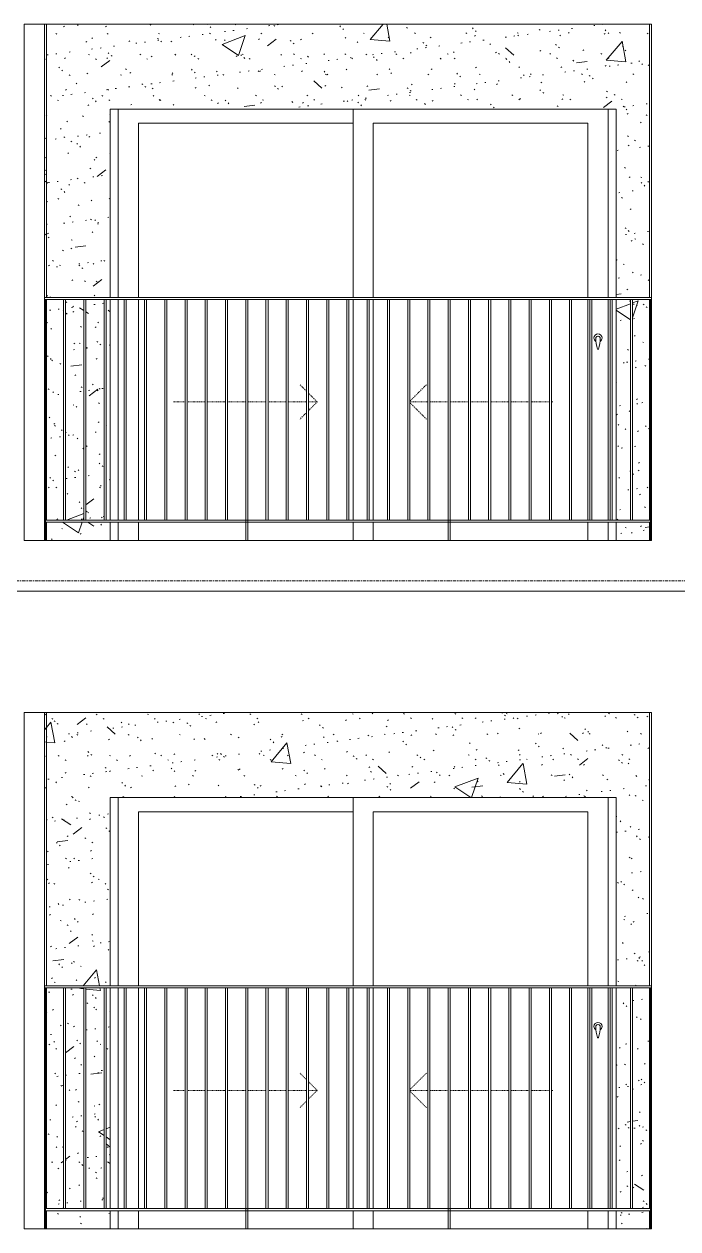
# Model space of a CAD drawing. Header units: millimetres. Extents: x -134153 to 99383, y -5233 to 35400.
# Drawn here: x 53259 to 56489, y 19400 to 25350 of the extents above; entities that cross this region are included whole.
import ezdxf

# ---------------------------------------------------------------- set-up
doc = ezdxf.new("R2010")
doc.units = ezdxf.units.MM
doc.linetypes.add('Centre', pattern=[31.75, 6.35, -4.7625, 15.875, -4.7625])
doc.linetypes.add('Dash', pattern=[6, 3, -3])
for name, color, linetype, lineweight in [('0-2', 250, 'Continuous', 5), ('A-DOOR', 31, 'Continuous', 9), ('A-DOOR-FRAM', 31, 'Continuous', 9), ('A-DOOR-HDLN', 31, 'Dash', 9), ('A-FLOR-HRAL', 11, 'Continuous', 9), ('A-FLOR-LEVL-2', 51, 'Centre', 9), ('A-WALL', 113, 'Continuous', 9), ('A-WALL-PATT-1', 9, 'Continuous', 9), ('I-WALL-1', 7, 'Continuous', 9), ('S-COLS', 52, 'Continuous', 9)]:
    doc.layers.add(name, color=color, linetype=linetype, lineweight=lineweight)
pattern_1 = [(50, (82572.6, 0), (1165.978, -102.01), [121.92, -1341.12]), (355, (82572.6, 0), (-225.554, 1222.763), [97.536, -1072.896]), (100.451, (82669.8, -8.5), (940.433, 1120.746), [103.616, -1139.776]), (46.184, (82572.6, 325.1), (1734.906, -269.074), [182.88, -2011.68]), (96.636, (82717.2, 302.7), (1519.38, 1583.54), [155.42, -1709.66]), (351.184, (82572.6, 325.1), (1519.39, 1583.52), [146.3, -1609.34]), (21, (82735.2, 243.8), (970.332, -654.498), [121.92, -1341.12]), (326, (82735.2, 243.8), (395.533, 1178.804), [97.536, -1072.896]), (71.451, (82816, 189.3), (1365.87, 524.296), [103.616, -1139.776]), (37.5, (82572.62, 0), (19.767, 541.153), [53.645, -1006.246, 53.645, -1035.507, -1076.96]), (37.5, (82572.62, 0), (19.767, 541.153), [-2149.043, 53.645, -1023.315]), (7.5, (82572.6, 0), (427.646, 641.156), [53.645, -567.334, 53.645, -981.862, -410.464]), (7.5, (82572.6, 0), (427.646, 641.156), [-1656.486, 53.645, -356.82]), (327.5, (82210.1, 0), (867.782, -36.665), [53.645, -352.755, 53.645, -1214.323, -1682.496]), (327.5, (82210.1, 0), (867.782, -36.665), [-1674.368, 53.645, -1628.85]), (317.5, (82047.56, 0), (948.028, 162.73), [53.645, -474.675, 53.645, -788.416, -1194.816]), (317.5, (82047.56, 0), (948.028, 162.73), [-1370.38, 53.645, -1141.17])]
pattern_2 = [(37.5, (82572.62, 0), (-5.1206, 156.61216), [5.364, -118.181, 5.364, -132.812, -132.08]), (37.5, (82572.62, 0), (-5.1206, 156.61216), [-261.722, 5.364, -126.716]), (7.5, (82572.62, 0), (143.847, 229.3842), [5.364, -61.285, 5.364, -105.989, -42.672]), (7.5, (82572.62, 0), (143.847, 229.3842), [-178.003, 5.364, -37.308]), (327.5, (82472.65, 0), (253.1176, 0.4601), [5.364, -35.276, 5.364, -140.94, -191.008]), (327.5, (82472.65, 0), (253.1176, 0.4601), [-186.944, 5.364, -185.644]), (317.5, (82472.65, 0), (244.3381, 71.3376), [5.364, -14.956, 5.364, -90.546, -109.728]), (317.5, (82472.65, 0), (244.3381, 71.3376), [-116.23, 5.364, -104.364])]

# ---------------------------------------------------------------- blocks, each defined once
blk = doc.blocks.new('NCV_TKTC_TANG 6 - 8_rvt-4-TKCS_MẶT ĐỨNG HƯỚNG NAM')
at = {"layer": 'A-WALL-PATT-1'}
h = blk.add_hatch(dxfattribs=at)
h.set_pattern_fill('FP_31', color=256, style=0, pattern_type=2)
h.set_pattern_definition(pattern_1)
h.paths.add_polyline_path([(91862.6, 22800), (91862.1, 22890), (91857.5, 22890), (91857.5, 22800), (91862.4, 22800)])
h.paths.add_polyline_path([(91857.5, 22900), (91862.6, 22900), (91862.6, 23990), (91857.5, 23990), (91857.5, 23076.5)])
h.paths.add_polyline_path([(91862.6, 24000), (91862.6, 25350), (91852.6, 25350), (91852.6, 24000), (91858.4, 24000)])
h = blk.add_hatch(dxfattribs=at)
h.set_pattern_fill('FP_32', color=256, style=0, pattern_type=2)
h.set_pattern_definition(pattern_2)
h.paths.add_polyline_path([(91862.6, 22800), (91862.1, 22890), (91857.5, 22890), (91857.5, 22800), (91862.4, 22800)])
h.paths.add_polyline_path([(91857.5, 22900), (91862.6, 22900), (91862.6, 23990), (91857.5, 23990), (91857.5, 23076.5)])
h.paths.add_polyline_path([(91862.6, 24000), (91862.6, 25350), (91852.6, 25350), (91852.6, 24000), (91858.4, 24000)])
h = blk.add_hatch(dxfattribs=at)
h.set_pattern_fill('FP_31', color=256, style=0, pattern_type=2)
h.set_pattern_definition(pattern_1)
h.paths.add_polyline_path([(94842.6, 22800), (94842.6, 22890), (94677.6, 22890), (94677.6, 22800), (94831.7, 22800)])
h.paths.add_polyline_path([(91862.6, 22800), (92177.6, 22800), (92177.6, 22890), (91862.6, 22890)])
h.paths.add_polyline_path([(92057.5, 22900), (92147.5, 22900), (92147.5, 23990), (92057.5, 23990), (92057.5, 23076.5)])
h.paths.add_polyline_path([(92047.5, 22900), (92047.5, 23990), (91957.5, 23990), (91957.5, 22900)])
h.paths.add_polyline_path([(91947.5, 22900), (91947.5, 23990), (91862.6, 23990), (91862.6, 22900), (91897.1, 22900)])
h.paths.add_polyline_path([(94842.6, 22900), (94842.6, 23990), (94757.5, 23990), (94757.5, 22900), (94824.5, 22900)])
h.paths.add_polyline_path([(92177.6, 22900), (92177.6, 23990), (92157.5, 23990), (92157.5, 22900)])
h.paths.add_polyline_path([(94677.6, 22900), (94747.5, 22900), (94747.5, 23990), (94677.6, 23990), (94677.6, 23018.6)])
h.paths.add_polyline_path([(91862.6, 24000), (92177.6, 24000), (92177.6, 24930), (94677.6, 24930), (94677.6, 24000), (94842.6, 24000), (94842.6, 25350), (91862.6, 25350), (91862.6, 24180.7)])
h = blk.add_hatch(dxfattribs=at)
h.set_pattern_fill('FP_32', color=256, style=0, pattern_type=2)
h.set_pattern_definition(pattern_2)
h.paths.add_polyline_path([(94842.6, 22800), (94842.6, 22890), (94677.6, 22890), (94677.6, 22800), (94831.7, 22800)])
h.paths.add_polyline_path([(91862.6, 22800), (92177.6, 22800), (92177.6, 22890), (91862.6, 22890)])
h.paths.add_polyline_path([(92057.5, 22900), (92147.5, 22900), (92147.5, 23990), (92057.5, 23990), (92057.5, 23076.5)])
h.paths.add_polyline_path([(92047.5, 22900), (92047.5, 23990), (91957.5, 23990), (91957.5, 22900)])
h.paths.add_polyline_path([(91947.5, 22900), (91947.5, 23990), (91862.6, 23990), (91862.6, 22900), (91897.1, 22900)])
h.paths.add_polyline_path([(94842.6, 22900), (94842.6, 23990), (94757.5, 23990), (94757.5, 22900), (94824.5, 22900)])
h.paths.add_polyline_path([(92177.6, 22900), (92177.6, 23990), (92157.5, 23990), (92157.5, 22900)])
h.paths.add_polyline_path([(94677.6, 22900), (94747.5, 22900), (94747.5, 23990), (94677.6, 23990), (94677.6, 23018.6)])
h.paths.add_polyline_path([(91862.6, 24000), (92177.6, 24000), (92177.6, 24930), (94677.6, 24930), (94677.6, 24000), (94842.6, 24000), (94842.6, 25350), (91862.6, 25350), (91862.6, 24180.7)])
at = {"layer": 'I-WALL-1'}
for p, q in [((91862.6, 25350), (91862.6, 24000)), ((94842.6, 24000), (94842.6, 25350)), ((92177.6, 24000), (92177.6, 24930)), ((92177.6, 24930), (94677.6, 24930)), ((94677.6, 24930), (94677.6, 24000)), ((91862.6, 23990), (91862.6, 22900)), ((92177.6, 22900), (92177.6, 23990)), ((94677.6, 23990), (94677.6, 22900)), ((94842.6, 22900), (94842.6, 23990)), ((91862.6, 22890), (91862.6, 22800)), ((92177.6, 22800), (92177.6, 22890)), ((94677.6, 22890), (94677.6, 22800)), ((94842.6, 22800), (94842.6, 22890))]:
    blk.add_line(p, q, dxfattribs=at)
blk = doc.blocks.new('NCV_TKTC_TANG 6 - 8_rvt-6-TKCS_MẶT ĐỨNG HƯỚNG NAM')
at = {"layer": 'A-WALL-PATT-1'}
h = blk.add_hatch(dxfattribs=at)
h.set_pattern_fill('FP_31', color=256, style=0, pattern_type=2)
h.set_pattern_definition(pattern_1)
h.paths.add_polyline_path([(91862.6, 19400), (91862.1, 19490), (91857.5, 19490), (91857.5, 19400), (91862.4, 19400)])
h.paths.add_polyline_path([(91862.6, 19500), (91862.6, 20590), (91857.5, 20590), (91857.5, 19500), (91862.1, 19500)])
h.paths.add_polyline_path([(91852.6, 20600), (91862.6, 20600), (91862.6, 21950), (91852.6, 21950), (91852.6, 20868)])
h = blk.add_hatch(dxfattribs=at)
h.set_pattern_fill('FP_32', color=256, style=0, pattern_type=2)
h.set_pattern_definition(pattern_2)
h.paths.add_polyline_path([(91862.6, 19400), (91862.1, 19490), (91857.5, 19490), (91857.5, 19400), (91862.4, 19400)])
h.paths.add_polyline_path([(91862.6, 19500), (91862.6, 20590), (91857.5, 20590), (91857.5, 19500), (91862.1, 19500)])
h.paths.add_polyline_path([(91852.6, 20600), (91862.6, 20600), (91862.6, 21950), (91852.6, 21950), (91852.6, 20868)])
h = blk.add_hatch(dxfattribs=at)
h.set_pattern_fill('FP_31', color=256, style=0, pattern_type=2)
h.set_pattern_definition(pattern_1)
h.paths.add_polyline_path([(94842.6, 19400), (94842.6, 19490), (94677.6, 19490), (94677.6, 19400), (94831.7, 19400)])
h.paths.add_polyline_path([(91862.6, 19400), (92177.6, 19400), (92177.6, 19490), (91862.6, 19490)])
h.paths.add_polyline_path([(92157.5, 19500), (92177.6, 19500), (92177.6, 20590), (92157.5, 20590), (92157.5, 19763.8)])
h.paths.add_polyline_path([(92047.5, 19500), (92047.5, 20590), (91957.5, 20590), (91957.5, 19500)])
h.paths.add_polyline_path([(91947.5, 19500), (91947.5, 20590), (91862.6, 20590), (91862.6, 19500), (91897.1, 19500)])
h.paths.add_polyline_path([(94842.6, 19500), (94842.6, 20590), (94757.5, 20590), (94757.5, 19500), (94824.5, 19500)])
h.paths.add_polyline_path([(92147.5, 19500), (92147.5, 20590), (92057.5, 20590), (92057.5, 19500)])
h.paths.add_polyline_path([(94677.6, 19500), (94747.5, 19500), (94747.5, 20590), (94677.6, 20590), (94677.6, 19618.6)])
h.paths.add_polyline_path([(91862.6, 20600), (92177.6, 20600), (92177.6, 21530), (94677.6, 21530), (94677.6, 20600), (94842.6, 20600), (94842.6, 21950), (91862.6, 21950), (91862.6, 20868)])
h = blk.add_hatch(dxfattribs=at)
h.set_pattern_fill('FP_32', color=256, style=0, pattern_type=2)
h.set_pattern_definition(pattern_2)
h.paths.add_polyline_path([(94842.6, 19400), (94842.6, 19490), (94677.6, 19490), (94677.6, 19400), (94831.7, 19400)])
h.paths.add_polyline_path([(91862.6, 19400), (92177.6, 19400), (92177.6, 19490), (91862.6, 19490)])
h.paths.add_polyline_path([(92157.5, 19500), (92177.6, 19500), (92177.6, 20590), (92157.5, 20590), (92157.5, 19763.8)])
h.paths.add_polyline_path([(92047.5, 19500), (92047.5, 20590), (91957.5, 20590), (91957.5, 19500)])
h.paths.add_polyline_path([(91947.5, 19500), (91947.5, 20590), (91862.6, 20590), (91862.6, 19500), (91897.1, 19500)])
h.paths.add_polyline_path([(94842.6, 19500), (94842.6, 20590), (94757.5, 20590), (94757.5, 19500), (94824.5, 19500)])
h.paths.add_polyline_path([(92147.5, 19500), (92147.5, 20590), (92057.5, 20590), (92057.5, 19500)])
h.paths.add_polyline_path([(94677.6, 19500), (94747.5, 19500), (94747.5, 20590), (94677.6, 20590), (94677.6, 19618.6)])
h.paths.add_polyline_path([(91862.6, 20600), (92177.6, 20600), (92177.6, 21530), (94677.6, 21530), (94677.6, 20600), (94842.6, 20600), (94842.6, 21950), (91862.6, 21950), (91862.6, 20868)])
at = {"layer": 'I-WALL-1'}
for p, q in [((91862.6, 21950), (91862.6, 20600)), ((94842.6, 20600), (94842.6, 21950)), ((92177.6, 20600), (92177.6, 21530)), ((92177.6, 21530), (94677.6, 21530)), ((94677.6, 21530), (94677.6, 20600)), ((91862.6, 20590), (91862.6, 19500)), ((92177.6, 19500), (92177.6, 20590)), ((94677.6, 20590), (94677.6, 19500)), ((94842.6, 19500), (94842.6, 20590)), ((91862.6, 19490), (91862.6, 19400)), ((92177.6, 19400), (92177.6, 19490)), ((94677.6, 19490), (94677.6, 19400)), ((94842.6, 19400), (94842.6, 19490))]:
    blk.add_line(p, q, dxfattribs=at)
blk = doc.blocks.new('DEG_02-DEG_03 - DEG_02-2500x2400mm-CỬA ĐI 02 CÁNH TRƯỢT-V256-TKCS_MẶT ĐỨNG HƯỚNG NAM')
at = {"layer": 'A-DOOR'}
for p, q in [((93377.6, 10400), (93377.6, 11330)), ((94637.6, 11330), (94637.6, 10400)), ((92317.6, 11260), (92317.6, 10400)), ((92317.6, 11260), (93377.6, 11260)), ((93477.6, 11260), (93477.6, 10400)), ((93477.6, 11260), (94537.6, 11260)), ((94537.6, 10400), (94537.6, 11260)), ((92317.6, 10390), (92317.6, 9300)), ((93377.6, 9300), (93377.6, 10390)), ((93477.6, 10390), (93477.6, 9300)), ((94537.6, 9300), (94537.6, 10390)), ((94637.6, 10390), (94637.6, 9300)), ((92317.6, 9290), (92317.6, 9200)), ((93377.6, 9200), (93377.6, 9290)), ((93477.6, 9290), (93477.6, 9200)), ((94537.6, 9200), (94537.6, 9290)), ((94637.6, 9290), (94637.6, 9200))]:
    blk.add_line(p, q, dxfattribs=at)
at = {"layer": 'A-DOOR', "flags": 128}
blk.add_lwpolyline([(94589.1, 10208.7), (94589.1, 10208.7), (94589, 10208.7), (94589, 10208.7), (94589, 10208.7), (94589, 10208.7), (94589, 10208.7), (94589, 10208.7), (94588.9, 10208.7), (94588.9, 10208.7), (94588.9, 10208.7), (94588.9, 10208.7), (94588.8, 10208.7), (94588.8, 10208.7), (94588.8, 10208.7), (94588.7, 10208.7), (94588.7, 10208.7), (94588.7, 10208.7), (94588.6, 10208.7), (94588.6, 10208.7), (94588.5, 10208.7), (94588.5, 10208.7), (94588.4, 10208.7), (94588.4, 10208.7), (94588.3, 10208.7), (94588.3, 10208.7), (94588.2, 10208.7), (94588.2, 10208.7), (94588.1, 10208.7), (94588.1, 10208.7), (94588, 10208.7), (94587.9, 10208.7), (94587.9, 10208.7), (94587.8, 10208.7), (94587.8, 10208.7), (94587.7, 10208.7), (94587.6, 10208.7), (94587.6, 10208.7), (94587.5, 10208.7), (94587.5, 10208.7), (94587.4, 10208.7), (94587.3, 10208.7), (94587.3, 10208.7), (94587.2, 10208.7), (94587.2, 10208.7), (94587.1, 10208.7), (94587.1, 10208.7), (94587, 10208.7), (94586.9, 10208.7), (94586.9, 10208.7), (94586.8, 10208.7), (94586.8, 10208.7), (94586.7, 10208.7), (94586.7, 10208.7), (94586.6, 10208.7), (94586.6, 10208.7), (94586.5, 10208.7), (94586.5, 10208.7), (94586.5, 10208.7), (94586.4, 10208.7), (94586.4, 10208.7), (94586.3, 10208.7), (94586.3, 10208.7), (94586.3, 10208.7), (94586.2, 10208.7), (94586.2, 10208.7), (94586.2, 10208.7), (94586.2, 10208.7), (94586.2, 10208.7), (94586.1, 10208.7), (94586.1, 10208.7), (94586.1, 10208.7), (94586.1, 10208.7), (94586.1, 10208.7), (94586.1, 10208.7), (94586.1, 10208.7)], dxfattribs=at)
at = {"layer": 'A-DOOR'}
for centre, radius, start, end in [((94587.6, 10200), 20, 0, 180), ((94587.6, 10200), 20, 180, 240), ((94586.1, 10199.2), 9.45, 90, 180), ((94741.4, 10199.2), 164.8, 180, 199.13397), ((94589.1, 10199.2), 9.45, 0, 90), ((94433.8, 10199.2), 164.8, 340.86603, 0), ((94587.6, 10200), 20, 300, 0), ((94587.9, 10146), 2.34, 199.13397, 261.03098), ((94587.2, 10146), 2.34, 278.96902, 340.86603)]:
    blk.add_arc(centre, radius, start, end, dxfattribs=at)
at = {"layer": 'A-DOOR-FRAM'}
for p, q in [((92217.6, 10400), (92217.6, 11330)), ((94637.6, 10400), (94637.6, 11330)), ((92217.6, 9300), (92217.6, 10390)), ((94637.6, 9300), (94637.6, 10390)), ((92217.6, 9200), (92217.6, 9290)), ((94637.6, 9200), (94637.6, 9290))]:
    blk.add_line(p, q, dxfattribs=at)
at = {"layer": 'A-DOOR-HDLN'}
for p, q in [((93147.5, 9937.1), (93115.5, 9969.1)), ((93657.5, 9886.9), (93739.7, 9969.1)), ((92490.3, 9884.2), (92547.5, 9884.2)), ((92557.5, 9884.2), (92647.5, 9884.2)), ((92657.5, 9884.2), (92747.5, 9884.2)), ((92757.5, 9884.2), (92847.5, 9884.2)), ((92857.5, 9884.2), (92947.5, 9884.2)), ((92957.5, 9884.2), (93047.5, 9884.2)), ((93057.5, 9884.2), (93147.5, 9884.2)), ((93200.3, 9884.2), (93157.5, 9927.1)), ((93200.3, 9884.2), (93157.5, 9841.4)), ((93157.5, 9884.2), (93200.3, 9884.2)), ((93747.5, 9884.2), (93657.5, 9884.2)), ((93657.5, 9881.5), (93739.7, 9799.4)), ((93847.5, 9884.2), (93757.5, 9884.2)), ((93947.5, 9884.2), (93857.5, 9884.2)), ((94047.5, 9884.2), (93957.5, 9884.2)), ((94147.5, 9884.2), (94057.5, 9884.2)), ((94247.5, 9884.2), (94157.5, 9884.2)), ((94347.5, 9884.2), (94257.5, 9884.2)), ((94364.8, 9884.2), (94357.5, 9884.2)), ((93147.5, 9831.4), (93115.5, 9799.4))]:
    blk.add_line(p, q, dxfattribs=at)
blk = doc.blocks.new('Railing - 10mm-1251313-TKCS_MẶT ĐỨNG HƯỚNG NAM')
at = {"layer": 'A-FLOR-HRAL'}
for p, q in [((52620.064287, 5900), (52620.064287, 6990)), ((52630.064287, 5900), (52630.064287, 6990))]:
    blk.add_line(p, q, dxfattribs=at)
blk = doc.blocks.new('Railing - 50 x 10mm-1251315-TKCS_MẶT ĐỨNG HƯỚNG NAM')
at = {"layer": 'A-FLOR-HRAL'}
for p, q in [((51697.564287, 5800), (51697.564287, 6990)), ((51707.564287, 6990), (51697.564287, 6990)), ((51707.564287, 5800), (51707.564287, 6990))]:
    blk.add_line(p, q, dxfattribs=at)
blk = doc.blocks.new('Railing - 50 x 10mm-V295-TKCS_MẶT ĐỨNG HƯỚNG NAM')
at = {"layer": 'A-FLOR-HRAL'}
for p in [(91852.6, 6990), (91857.5, 5800)]:
    blk.add_line(p, (91857.5, 6990), dxfattribs=at)
blk = doc.blocks.new('Railing - 50 x 10mm-V289-TKCS_MẶT ĐỨNG HƯỚNG NAM')
at = {"layer": 'A-FLOR-HRAL'}
for p, q in [((49657.564287, 6990), (49652.564287, 6990)), ((49657.564287, 5800), (49657.564287, 6990))]:
    blk.add_line(p, q, dxfattribs=at)
blk = doc.blocks.new('Railing - Railing-3820912-TKCS_MẶT ĐỨNG HƯỚNG NAM')
at = {"layer": 'A-FLOR-HRAL'}
for p, q in [((91852.6, 19500), (94852.5, 19500)), ((94852.5, 19490), (91852.6, 19490))]:
    blk.add_line(p, q, dxfattribs=at)
blk.add_blockref('Railing - 50 x 10mm-V295-TKCS_MẶT ĐỨNG HƯỚNG NAM', (0, 13600))
at = {"extrusion": (0, 0, -1), "zscale": -1}
for name, p in [('Railing - 10mm-1251313-TKCS_MẶT ĐỨNG HƯỚNG NAM', (-144577.6, 13600)), ('Railing - 10mm-1251313-TKCS_MẶT ĐỨNG HƯỚNG NAM', (-144677.6, 13600)), ('Railing - 10mm-1251313-TKCS_MẶT ĐỨNG HƯỚNG NAM', (-144777.6, 13600)), ('Railing - 10mm-1251313-TKCS_MẶT ĐỨNG HƯỚNG NAM', (-144877.6, 13600)), ('Railing - 10mm-1251313-TKCS_MẶT ĐỨNG HƯỚNG NAM', (-144977.6, 13600)), ('Railing - 10mm-1251313-TKCS_MẶT ĐỨNG HƯỚNG NAM', (-145077.6, 13600)), ('Railing - 10mm-1251313-TKCS_MẶT ĐỨNG HƯỚNG NAM', (-145177.6, 13600)), ('Railing - 10mm-1251313-TKCS_MẶT ĐỨNG HƯỚNG NAM', (-145277.6, 13600)), ('Railing - 10mm-1251313-TKCS_MẶT ĐỨNG HƯỚNG NAM', (-145377.6, 13600)), ('Railing - 50 x 10mm-1251315-TKCS_MẶT ĐỨNG HƯỚNG NAM', (-144555.1, 13600)), ('Railing - 10mm-1251313-TKCS_MẶT ĐỨNG HƯỚNG NAM', (-145577.6, 13600)), ('Railing - 10mm-1251313-TKCS_MẶT ĐỨNG HƯỚNG NAM', (-145677.6, 13600)), ('Railing - 10mm-1251313-TKCS_MẶT ĐỨNG HƯỚNG NAM', (-145777.6, 13600)), ('Railing - 10mm-1251313-TKCS_MẶT ĐỨNG HƯỚNG NAM', (-145877.6, 13600)), ('Railing - 10mm-1251313-TKCS_MẶT ĐỨNG HƯỚNG NAM', (-145977.6, 13600)), ('Railing - 10mm-1251313-TKCS_MẶT ĐỨNG HƯỚNG NAM', (-146077.6, 13600)), ('Railing - 10mm-1251313-TKCS_MẶT ĐỨNG HƯỚNG NAM', (-146177.6, 13600)), ('Railing - 10mm-1251313-TKCS_MẶT ĐỨNG HƯỚNG NAM', (-146277.6, 13600)), ('Railing - 10mm-1251313-TKCS_MẶT ĐỨNG HƯỚNG NAM', (-146377.6, 13600)), ('Railing - 50 x 10mm-1251315-TKCS_MẶT ĐỨNG HƯỚNG NAM', (-145555.1, 13600)), ('Railing - 10mm-1251313-TKCS_MẶT ĐỨNG HƯỚNG NAM', (-146577.6, 13600)), ('Railing - 10mm-1251313-TKCS_MẶT ĐỨNG HƯỚNG NAM', (-146677.6, 13600)), ('Railing - 10mm-1251313-TKCS_MẶT ĐỨNG HƯỚNG NAM', (-146777.6, 13600)), ('Railing - 10mm-1251313-TKCS_MẶT ĐỨNG HƯỚNG NAM', (-146877.6, 13600)), ('Railing - 10mm-1251313-TKCS_MẶT ĐỨNG HƯỚNG NAM', (-146977.6, 13600)), ('Railing - 10mm-1251313-TKCS_MẶT ĐỨNG HƯỚNG NAM', (-147077.6, 13600)), ('Railing - 10mm-1251313-TKCS_MẶT ĐỨNG HƯỚNG NAM', (-147177.6, 13600)), ('Railing - 10mm-1251313-TKCS_MẶT ĐỨNG HƯỚNG NAM', (-147277.6, 13600)), ('Railing - 10mm-1251313-TKCS_MẶT ĐỨNG HƯỚNG NAM', (-147377.6, 13600)), ('Railing - 50 x 10mm-V289-TKCS_MẶT ĐỨNG HƯỚNG NAM', (-144505.1, 13600))]:
    blk.add_blockref(name, p, dxfattribs=at)
blk = doc.blocks.new('Top Rail Type - Top Rail_Internal_-3820915-TKCS_MẶT ĐỨNG HƯỚNG NAM')
at = {"layer": 'A-FLOR-HRAL'}
for p, q in [((94852.5, 20600), (91852.6, 20600)), ((91852.6, 20590), (94852.5, 20590))]:
    blk.add_line(p, q, dxfattribs=at)
blk = doc.blocks.new('Railing - Railing-3824161-TKCS_MẶT ĐỨNG HƯỚNG NAM')
at = {"layer": 'A-FLOR-HRAL'}
for p, q in [((91852.6, 22900), (94852.5, 22900)), ((94852.5, 22890), (91852.6, 22890))]:
    blk.add_line(p, q, dxfattribs=at)
blk.add_blockref('Railing - 50 x 10mm-V295-TKCS_MẶT ĐỨNG HƯỚNG NAM', (0, 17000))
at = {"extrusion": (0, 0, -1), "zscale": -1}
for name, p in [('Railing - 10mm-1251313-TKCS_MẶT ĐỨNG HƯỚNG NAM', (-144577.6, 17000)), ('Railing - 10mm-1251313-TKCS_MẶT ĐỨNG HƯỚNG NAM', (-144677.6, 17000)), ('Railing - 10mm-1251313-TKCS_MẶT ĐỨNG HƯỚNG NAM', (-144777.6, 17000)), ('Railing - 10mm-1251313-TKCS_MẶT ĐỨNG HƯỚNG NAM', (-144877.6, 17000)), ('Railing - 10mm-1251313-TKCS_MẶT ĐỨNG HƯỚNG NAM', (-144977.6, 17000)), ('Railing - 10mm-1251313-TKCS_MẶT ĐỨNG HƯỚNG NAM', (-145077.6, 17000)), ('Railing - 10mm-1251313-TKCS_MẶT ĐỨNG HƯỚNG NAM', (-145177.6, 17000)), ('Railing - 10mm-1251313-TKCS_MẶT ĐỨNG HƯỚNG NAM', (-145277.6, 17000)), ('Railing - 10mm-1251313-TKCS_MẶT ĐỨNG HƯỚNG NAM', (-145377.6, 17000)), ('Railing - 50 x 10mm-1251315-TKCS_MẶT ĐỨNG HƯỚNG NAM', (-144555.1, 17000)), ('Railing - 10mm-1251313-TKCS_MẶT ĐỨNG HƯỚNG NAM', (-145577.6, 17000)), ('Railing - 10mm-1251313-TKCS_MẶT ĐỨNG HƯỚNG NAM', (-145677.6, 17000)), ('Railing - 10mm-1251313-TKCS_MẶT ĐỨNG HƯỚNG NAM', (-145777.6, 17000)), ('Railing - 10mm-1251313-TKCS_MẶT ĐỨNG HƯỚNG NAM', (-145877.6, 17000)), ('Railing - 10mm-1251313-TKCS_MẶT ĐỨNG HƯỚNG NAM', (-145977.6, 17000)), ('Railing - 10mm-1251313-TKCS_MẶT ĐỨNG HƯỚNG NAM', (-146077.6, 17000)), ('Railing - 10mm-1251313-TKCS_MẶT ĐỨNG HƯỚNG NAM', (-146177.6, 17000)), ('Railing - 10mm-1251313-TKCS_MẶT ĐỨNG HƯỚNG NAM', (-146277.6, 17000)), ('Railing - 10mm-1251313-TKCS_MẶT ĐỨNG HƯỚNG NAM', (-146377.6, 17000)), ('Railing - 50 x 10mm-1251315-TKCS_MẶT ĐỨNG HƯỚNG NAM', (-145555.1, 17000)), ('Railing - 10mm-1251313-TKCS_MẶT ĐỨNG HƯỚNG NAM', (-146577.6, 17000)), ('Railing - 10mm-1251313-TKCS_MẶT ĐỨNG HƯỚNG NAM', (-146677.6, 17000)), ('Railing - 10mm-1251313-TKCS_MẶT ĐỨNG HƯỚNG NAM', (-146777.6, 17000)), ('Railing - 10mm-1251313-TKCS_MẶT ĐỨNG HƯỚNG NAM', (-146877.6, 17000)), ('Railing - 10mm-1251313-TKCS_MẶT ĐỨNG HƯỚNG NAM', (-146977.6, 17000)), ('Railing - 10mm-1251313-TKCS_MẶT ĐỨNG HƯỚNG NAM', (-147077.6, 17000)), ('Railing - 10mm-1251313-TKCS_MẶT ĐỨNG HƯỚNG NAM', (-147177.6, 17000)), ('Railing - 10mm-1251313-TKCS_MẶT ĐỨNG HƯỚNG NAM', (-147277.6, 17000)), ('Railing - 10mm-1251313-TKCS_MẶT ĐỨNG HƯỚNG NAM', (-147377.6, 17000)), ('Railing - 50 x 10mm-V289-TKCS_MẶT ĐỨNG HƯỚNG NAM', (-144505.1, 17000))]:
    blk.add_blockref(name, p, dxfattribs=at)
blk = doc.blocks.new('Top Rail Type - Top Rail_Internal_-3824164-TKCS_MẶT ĐỨNG HƯỚNG NAM')
at = {"layer": 'A-FLOR-HRAL'}
for p, q in [((94852.5, 24000), (91852.6, 24000)), ((91852.6, 23990), (94852.5, 23990))]:
    blk.add_line(p, q, dxfattribs=at)

msp = doc.modelspace()

# ---------------------------------------------------------------- linework, layer by layer
at = {"layer": 'A-FLOR-LEVL-2'}
msp.add_line((-12769.4, 22600), (95658.9, 22600), dxfattribs=at)
at = {"layer": 'A-WALL'}
for p, q in [((53258.9, 25350), (56358.8, 25350)), ((53258.9, 22800), (53258.9, 25350)), ((56358.8, 25350), (56358.8, 22800)), ((56358.8, 22800), (53258.9, 22800)), ((60158.9, 22550), (45243.9, 22550)), ((45243.9, 22550), (60158.9, 22550)), ((53258.9, 21950), (56358.8, 21950)), ((53258.9, 19400), (53258.9, 21950)), ((56358.8, 21950), (56358.8, 19400)), ((56358.8, 19400), (53258.9, 19400))]:
    msp.add_line(p, q, dxfattribs=at)
at = {"layer": 'S-COLS'}
for p, q in [((53358.9, 22800), (53358.9, 25350)), ((53358.9, 19400), (53358.9, 21950))]:
    msp.add_line(p, q, dxfattribs=at)

# ---------------------------------------------------------------- block references
at = {"layer": '0-2'}
for name in ['NCV_TKTC_TANG 6 - 8_rvt-4-TKCS_MẶT ĐỨNG HƯỚNG NAM', 'NCV_TKTC_TANG 6 - 8_rvt-6-TKCS_MẶT ĐỨNG HƯỚNG NAM']:
    msp.add_blockref(name, (-38493.7, 0), dxfattribs=at)
at = {"layer": 'A-DOOR'}
for p in [(-38493.7, 13600), (-38493.7, 10200)]:
    msp.add_blockref('DEG_02-DEG_03 - DEG_02-2500x2400mm-CỬA ĐI 02 CÁNH TRƯỢT-V256-TKCS_MẶT ĐỨNG HƯỚNG NAM', p, dxfattribs=at)
at = {"layer": 'A-FLOR-HRAL'}
for name in ['Top Rail Type - Top Rail_Internal_-3824164-TKCS_MẶT ĐỨNG HƯỚNG NAM', 'Railing - Railing-3824161-TKCS_MẶT ĐỨNG HƯỚNG NAM', 'Top Rail Type - Top Rail_Internal_-3820915-TKCS_MẶT ĐỨNG HƯỚNG NAM', 'Railing - Railing-3820912-TKCS_MẶT ĐỨNG HƯỚNG NAM']:
    msp.add_blockref(name, (-38493.7, 0), dxfattribs=at)

doc.saveas('drawing.dxf')
